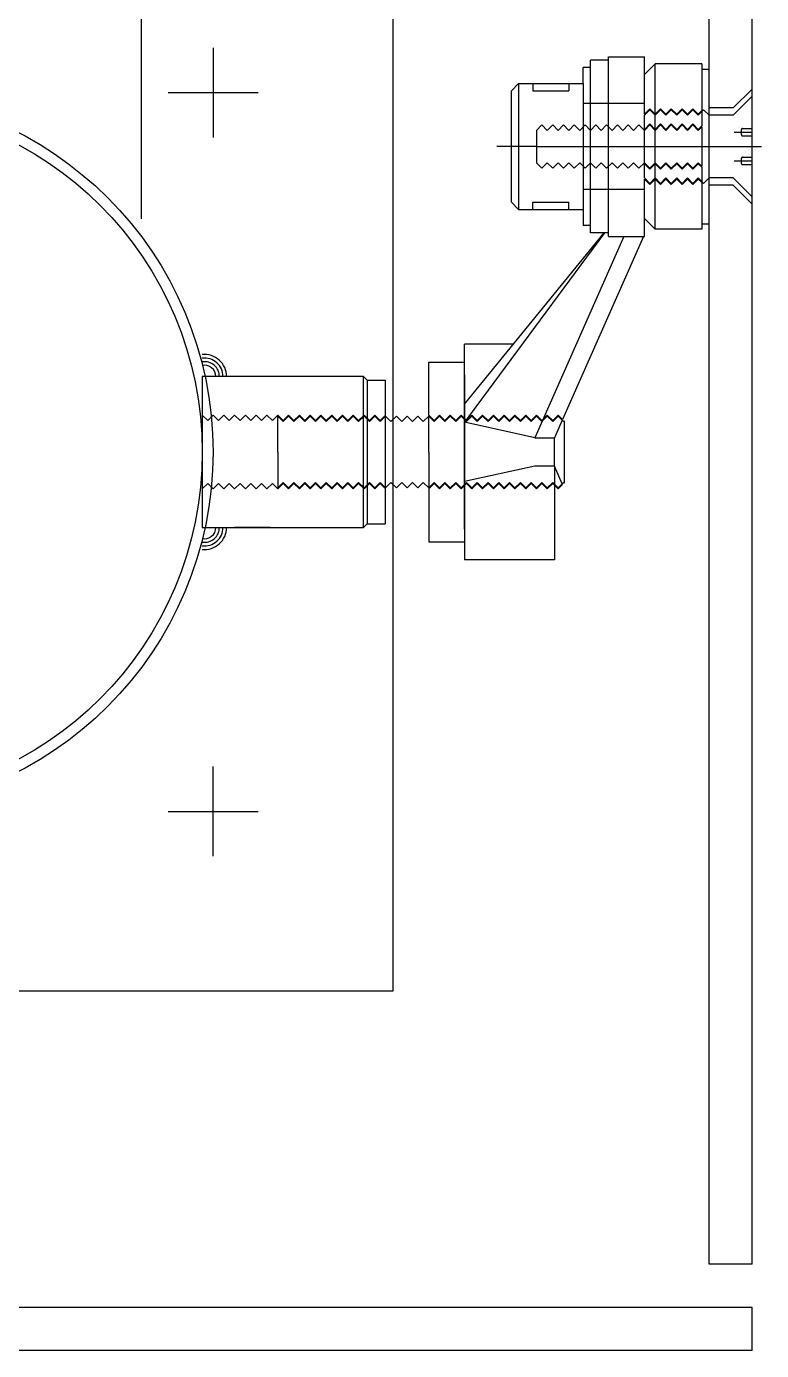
# Model space of a CAD drawing. Header units: millimetres. Extents: x -7614 to 421357, y 85218 to 341757.
# Drawn here: x 154868.4 to 155073, y 216776.7 to 217145.1 of the extents above; entities that cross this region are included whole.
import ezdxf

# ---------------------------------------------------------------- set-up
doc = ezdxf.new("R2010")
doc.units = ezdxf.units.MM
doc.header["$LTSCALE"] = 600
doc.header["$MEASUREMENT"] = 0
doc.linetypes.add('CENTER1', pattern=[8, 6, -1, 0, -1])
doc.linetypes.add('DASH_2', pattern=[34, 30, -1.5, 1, -1.5])
doc.layers.add('e-plan', color=9, linetype='CONTINUOUS')

msp = doc.modelspace()

# ---------------------------------------------------------------- linework, layer by layer
at = {"layer": 'e-plan'}
for p, q in [((155058.36, 216800.72), (155058.36, 218014.72)), ((155070.36, 216800.72), (155070.36, 218014.72)), ((154900.36, 217766.72), (154900.36, 217091.59)), ((154970.36, 217176.72), (154970.36, 216876.72)), ((154920.36, 217139.22), (154920.36, 217114.22)), ((154907.86, 217126.72), (154932.86, 217126.72)), ((154917.36, 217047.72), (154917.36, 217005.72)), ((154920.36, 216914.22), (154920.36, 216939.22)), ((154907.86, 216926.72), (154932.86, 216926.72)), ((154970.36, 216876.72), (154670.36, 216876.72)), ((155070.36, 216800.72), (155058.36, 216800.72)), ((155070.36, 216788.72), (153631.36, 216788.72)), ((155070.36, 216776.72), (155070.36, 216788.72)), ((155070.36, 216776.72), (153631.36, 216776.72))]:
    msp.add_line(p, q, dxfattribs=at)
at = {"layer": 'e-plan', "linetype": 'Continuous'}
for p, q in [((155030.36, 217086.7), (155030.36, 217136.7)), ((155030.36, 217136.7), (155040.36, 217136.7)), ((155040.36, 217120.75), (155040.36, 217136.7)), ((155025.36, 217133.72), (155023.36, 217133.72)), ((155030.36, 217135.72), (155025.36, 217135.72)), ((155025.36, 217087.72), (155025.36, 217135.72)), ((155043.36, 217120.47), (155043.36, 217134.72)), ((155056.36, 217134.72), (155043.36, 217134.72)), ((155056.36, 217134.72), (155056.36, 217121.75)), ((155056.36, 217133.22), (155058.36, 217133.22)), ((155003.36, 217127.22), (155005.36, 217129.22)), ((155005.36, 217129.22), (155023.36, 217129.22)), ((155003.36, 217096.22), (155003.36, 217127.22)), ((155009.36, 217127.22), (155019.36, 217127.22)), ((155065.11, 217122.47), (155070.36, 217127.72)), ((155070.36, 217094.88), (155070.36, 217128.55)), ((155056.36, 217121.47), (155056.36, 217117.5)), ((155065.11, 217122.47), (155058.36, 217122.47)), ((155040.36, 217107.22), (155040.36, 217120.47)), ((155043.36, 217088.72), (155043.36, 217120.47)), ((155065.11, 217120.47), (155058.36, 217120.47)), ((155056.36, 217117.22), (155056.36, 217106.22)), ((155067.36, 217115.02), (155067.36, 217116.42)), ((155040.36, 217102.97), (155040.36, 217106.93)), ((155067.36, 217107.02), (155067.36, 217108.42)), ((155056.36, 217105.93), (155056.36, 217101.97)), ((155065.11, 217102.97), (155058.36, 217102.97)), ((155040.36, 217086.7), (155040.36, 217102.68)), ((155056.36, 217101.68), (155056.36, 217090.22)), ((155065.11, 217100.97), (155058.36, 217100.97)), ((155065.11, 217100.97), (155070.36, 217095.72)), ((155005.36, 217094.22), (155003.36, 217096.22)), ((155009.36, 217096.22), (155019.36, 217096.22)), ((155005.36, 217094.22), (155023.36, 217094.22)), ((155025.36, 217089.72), (155023.36, 217089.72)), ((155056.36, 217088.72), (155043.36, 217088.72)), ((155056.36, 217090.22), (155056.36, 217088.72)), ((155056.36, 217090.22), (155058.36, 217090.22)), ((155029.29, 217087.72), (154990.36, 217034.98)), ((154990.36, 217040.03), (155029.18, 217087.72)), ((155034.66, 217086.72), (155009.89, 217030.65)), ((155040.13, 217086.72), (155017.61, 217035.75)), ((155030.36, 217087.72), (155025.36, 217087.72)), ((155030.36, 217086.7), (155040.36, 217086.7)), ((154990.36, 217026.72), (154990.36, 217056.72)), ((155003.94, 217056.72), (154990.36, 217056.72)), ((154980.36, 217037), (154980.36, 217051.72)), ((154962.24, 217047.72), (154917.36, 217047.72)), ((154926.6, 217047.72), (154917.36, 217047.72)), ((154962.24, 217005.72), (154962.24, 217047.72)), ((154962.24, 217047.72), (154963.24, 217046.72)), ((154990.36, 217048.22), (154990.36, 217026.72)), ((154990.36, 217026.72), (154990.36, 217048.22)), ((154963.24, 217046.72), (154968.24, 217046.72)), ((154963.24, 217046.72), (154963.24, 217006.72)), ((154968.24, 217046.72), (154968.24, 217036.88)), ((154980.36, 217026.72), (154980.36, 217036.72)), ((154968.24, 217036.6), (154968.24, 217016.83)), ((155009.89, 217030.65), (154990.36, 217034.98)), ((155017.53, 217035.55), (155015.36, 217030.65)), ((155018.04, 217035.4), (155018.05, 217018.03)), ((155009.89, 217030.65), (155015.36, 217030.65)), ((155015.36, 217022.8), (155015.36, 217030.65)), ((154980.36, 217026.72), (154980.36, 217016.72)), ((154990.36, 217026.72), (154990.36, 216996.72)), ((154990.36, 217005.22), (154990.36, 217026.72)), ((154990.36, 217005.22), (154990.36, 217026.72)), ((155009.89, 217022.78), (154990.36, 217018.47)), ((155015.36, 217022.78), (155009.89, 217022.78)), ((155015.36, 217022.8), (155015.36, 216996.72)), ((155017.53, 217017.89), (155015.36, 217022.8)), ((154968.24, 217016.55), (154968.24, 217006.72)), ((154980.36, 217016.43), (154980.36, 217001.72)), ((154917.36, 217005.72), (154962.24, 217005.72)), ((154936.24, 217005.72), (154926.29, 217005.72)), ((154963.24, 217006.72), (154962.24, 217005.72)), ((154963.24, 217006.72), (154968.24, 217006.72)), ((155015.36, 216996.72), (154990.36, 216996.72))]:
    msp.add_line(p, q, dxfattribs=at)
at = {"layer": 'e-plan', "linetype": 'CENTER1'}
for p, q in [((155023.36, 217129.22), (155023.36, 217133.72)), ((155043.36, 217134.72), (155040.36, 217131.72)), ((155005.36, 217129.22), (155005.36, 217094.22)), ((155009.36, 217129.22), (155009.36, 217127.22)), ((155019.36, 217129.22), (155019.36, 217127.22)), ((155023.36, 217129.22), (155023.36, 217091.57)), ((155070.36, 217125.72), (155065.11, 217120.47)), ((155040.36, 217120.75), (155041.86, 217122.25)), ((155040.36, 217120.47), (155041.86, 217121.97)), ((155041.86, 217122.25), (155043.36, 217120.75)), ((155041.86, 217121.97), (155043.36, 217120.47)), ((155043.36, 217120.75), (155044.86, 217122.25)), ((155043.36, 217120.47), (155044.86, 217121.97)), ((155044.86, 217122.25), (155046.36, 217120.75)), ((155044.86, 217121.97), (155046.36, 217120.47)), ((155046.36, 217120.75), (155047.86, 217122.25)), ((155046.36, 217120.47), (155047.86, 217121.97)), ((155047.86, 217122.25), (155049.36, 217120.75)), ((155047.86, 217121.97), (155049.36, 217120.47)), ((155049.36, 217120.75), (155050.86, 217122.25)), ((155049.36, 217120.47), (155050.86, 217121.97)), ((155050.86, 217122.25), (155052.36, 217120.75)), ((155050.86, 217121.97), (155052.36, 217120.47)), ((155052.36, 217120.75), (155053.86, 217122.25)), ((155052.36, 217120.47), (155053.86, 217121.97)), ((155053.86, 217122.25), (155055.36, 217120.75)), ((155053.86, 217121.97), (155055.36, 217120.47)), ((155055.36, 217120.47), (155056.86, 217121.97)), ((155055.36, 217120.75), (155056.36, 217121.75)), ((155056.86, 217121.97), (155058.36, 217120.47)), ((155010.36, 217116.22), (155011.86, 217117.72)), ((155011.86, 217117.72), (155013.36, 217116.22)), ((155013.36, 217116.22), (155014.86, 217117.72)), ((155014.86, 217117.72), (155016.36, 217116.22)), ((155016.36, 217116.22), (155017.86, 217117.72)), ((155017.86, 217117.72), (155019.36, 217116.22)), ((155019.36, 217116.22), (155020.86, 217117.72)), ((155020.86, 217117.72), (155022.36, 217116.22)), ((155022.36, 217116.22), (155023.86, 217117.72)), ((155023.86, 217117.72), (155025.36, 217116.22)), ((155025.36, 217116.22), (155026.86, 217117.72)), ((155026.86, 217117.72), (155028.36, 217116.22)), ((155028.36, 217116.22), (155029.86, 217117.72)), ((155029.86, 217117.72), (155031.36, 217116.22)), ((155031.36, 217116.22), (155032.86, 217117.72)), ((155032.86, 217117.72), (155034.36, 217116.22)), ((155034.36, 217116.22), (155035.86, 217117.72)), ((155035.86, 217117.72), (155037.36, 217116.22)), ((155037.36, 217116.22), (155038.86, 217117.72)), ((155038.86, 217117.72), (155040.36, 217116.22)), ((155040.36, 217116.5), (155041.86, 217118)), ((155040.36, 217116.22), (155041.86, 217117.72)), ((155040.36, 217116.22), (155041.86, 217117.72)), ((155041.86, 217118), (155043.36, 217116.5)), ((155041.86, 217117.72), (155043.36, 217116.22)), ((155041.86, 217117.72), (155043.36, 217116.22)), ((155043.36, 217116.5), (155044.86, 217118)), ((155043.36, 217116.22), (155044.86, 217117.72)), ((155043.36, 217116.22), (155044.86, 217117.72)), ((155044.86, 217118), (155046.36, 217116.5)), ((155044.86, 217117.72), (155046.36, 217116.22)), ((155044.86, 217117.72), (155046.36, 217116.22)), ((155046.36, 217116.5), (155047.86, 217118)), ((155046.36, 217116.22), (155047.86, 217117.72)), ((155046.36, 217116.22), (155047.86, 217117.72)), ((155047.86, 217118), (155049.36, 217116.5)), ((155047.86, 217117.72), (155049.36, 217116.22)), ((155047.86, 217117.72), (155049.36, 217116.22)), ((155049.36, 217116.5), (155050.86, 217118)), ((155049.36, 217116.22), (155050.86, 217117.72)), ((155049.36, 217116.22), (155050.86, 217117.72)), ((155050.86, 217118), (155052.36, 217116.5)), ((155050.86, 217117.72), (155052.36, 217116.22)), ((155050.86, 217117.72), (155052.36, 217116.22)), ((155052.36, 217116.5), (155053.86, 217118)), ((155052.36, 217116.22), (155053.86, 217117.72)), ((155052.36, 217116.22), (155053.86, 217117.72)), ((155053.86, 217118), (155055.36, 217116.5)), ((155053.86, 217117.72), (155055.36, 217116.22)), ((155053.86, 217117.72), (155055.36, 217116.22)), ((155010.36, 217116.22), (155010.36, 217107.22)), ((155055.36, 217116.5), (155056.36, 217117.5)), ((155055.36, 217116.22), (155056.36, 217117.22)), ((155055.36, 217116.22), (155056.36, 217117.22)), ((155065.36, 217115.72), (155070.36, 217115.72)), ((155067.66, 217116.72), (155070.36, 217116.72)), ((155067.66, 217114.72), (155070.36, 217114.72)), ((155010.36, 217111.72), (154999.35, 217111.72)), ((155010.36, 217111.72), (155072.96, 217111.72)), ((155010.36, 217107.22), (155011.86, 217105.72)), ((155011.86, 217105.72), (155013.36, 217107.22)), ((155013.36, 217107.22), (155014.86, 217105.72)), ((155014.86, 217105.72), (155016.36, 217107.22)), ((155016.36, 217107.22), (155017.86, 217105.72)), ((155017.86, 217105.72), (155019.36, 217107.22)), ((155019.36, 217107.22), (155020.86, 217105.72)), ((155020.86, 217105.72), (155022.36, 217107.22)), ((155022.36, 217107.22), (155023.86, 217105.72)), ((155023.86, 217105.72), (155025.36, 217107.22)), ((155025.36, 217107.22), (155026.86, 217105.72)), ((155026.86, 217105.72), (155028.36, 217107.22)), ((155028.36, 217107.22), (155029.86, 217105.72)), ((155029.86, 217105.72), (155031.36, 217107.22)), ((155031.36, 217107.22), (155032.86, 217105.72)), ((155032.86, 217105.72), (155034.36, 217107.22)), ((155034.36, 217107.22), (155035.86, 217105.72)), ((155035.86, 217105.72), (155037.36, 217107.22)), ((155037.36, 217107.22), (155038.86, 217105.72)), ((155038.86, 217105.72), (155040.36, 217107.22)), ((155040.36, 217107.22), (155041.86, 217105.72)), ((155040.36, 217107.22), (155041.86, 217105.72)), ((155040.36, 217107.22), (155041.86, 217105.72)), ((155040.36, 217106.93), (155041.86, 217105.43)), ((155041.86, 217105.72), (155043.36, 217107.22)), ((155041.86, 217105.72), (155043.36, 217107.22)), ((155041.86, 217105.72), (155043.36, 217107.22)), ((155041.86, 217105.43), (155043.36, 217106.93)), ((155043.36, 217107.22), (155044.86, 217105.72)), ((155043.36, 217107.22), (155044.86, 217105.72)), ((155043.36, 217107.22), (155044.86, 217105.72)), ((155043.36, 217106.93), (155044.86, 217105.43)), ((155044.86, 217105.72), (155046.36, 217107.22)), ((155044.86, 217105.72), (155046.36, 217107.22)), ((155044.86, 217105.72), (155046.36, 217107.22)), ((155044.86, 217105.43), (155046.36, 217106.93)), ((155046.36, 217107.22), (155047.86, 217105.72)), ((155046.36, 217107.22), (155047.86, 217105.72)), ((155046.36, 217107.22), (155047.86, 217105.72)), ((155046.36, 217106.93), (155047.86, 217105.43)), ((155047.86, 217105.72), (155049.36, 217107.22)), ((155047.86, 217105.72), (155049.36, 217107.22)), ((155047.86, 217105.72), (155049.36, 217107.22)), ((155047.86, 217105.43), (155049.36, 217106.93)), ((155049.36, 217107.22), (155050.86, 217105.72)), ((155049.36, 217107.22), (155050.86, 217105.72)), ((155049.36, 217107.22), (155050.86, 217105.72)), ((155049.36, 217106.93), (155050.86, 217105.43)), ((155050.86, 217105.72), (155052.36, 217107.22)), ((155050.86, 217105.72), (155052.36, 217107.22)), ((155050.86, 217105.72), (155052.36, 217107.22)), ((155050.86, 217105.43), (155052.36, 217106.93)), ((155052.36, 217107.22), (155053.86, 217105.72)), ((155052.36, 217107.22), (155053.86, 217105.72)), ((155052.36, 217107.22), (155053.86, 217105.72)), ((155052.36, 217106.93), (155053.86, 217105.43)), ((155053.86, 217105.72), (155055.36, 217107.22)), ((155053.86, 217105.72), (155055.36, 217107.22)), ((155053.86, 217105.72), (155055.36, 217107.22)), ((155053.86, 217105.43), (155055.36, 217106.93)), ((155055.36, 217107.22), (155056.36, 217106.22)), ((155055.36, 217107.22), (155056.36, 217106.22)), ((155055.36, 217107.22), (155056.36, 217106.22)), ((155055.36, 217106.93), (155056.36, 217105.93)), ((155065.36, 217107.72), (155070.36, 217107.72)), ((155067.66, 217108.72), (155070.36, 217108.72)), ((155067.66, 217106.72), (155070.36, 217106.72)), ((155040.36, 217102.97), (155041.86, 217101.47)), ((155040.36, 217102.97), (155041.86, 217101.47)), ((155041.86, 217101.47), (155043.36, 217102.97)), ((155041.86, 217101.47), (155043.36, 217102.97)), ((155043.36, 217102.97), (155044.86, 217101.47)), ((155043.36, 217102.97), (155044.86, 217101.47)), ((155044.86, 217101.47), (155046.36, 217102.97)), ((155044.86, 217101.47), (155046.36, 217102.97)), ((155046.36, 217102.97), (155047.86, 217101.47)), ((155046.36, 217102.97), (155047.86, 217101.47)), ((155047.86, 217101.47), (155049.36, 217102.97)), ((155047.86, 217101.47), (155049.36, 217102.97)), ((155049.36, 217102.97), (155050.86, 217101.47)), ((155049.36, 217102.97), (155050.86, 217101.47)), ((155050.86, 217101.47), (155052.36, 217102.97)), ((155050.86, 217101.47), (155052.36, 217102.97)), ((155052.36, 217102.97), (155053.86, 217101.47)), ((155052.36, 217102.97), (155053.86, 217101.47)), ((155053.86, 217101.47), (155055.36, 217102.97)), ((155053.86, 217101.47), (155055.36, 217102.97)), ((155055.36, 217102.97), (155056.86, 217101.47)), ((155055.36, 217102.97), (155056.86, 217101.47)), ((155056.86, 217101.47), (155058.36, 217102.97)), ((155070.36, 217097.72), (155065.11, 217102.97)), ((155040.36, 217102.68), (155041.86, 217101.18)), ((155041.86, 217101.18), (155043.36, 217102.68)), ((155043.36, 217102.68), (155044.86, 217101.18)), ((155044.86, 217101.18), (155046.36, 217102.68)), ((155046.36, 217102.68), (155047.86, 217101.18)), ((155047.86, 217101.18), (155049.36, 217102.68)), ((155049.36, 217102.68), (155050.86, 217101.18)), ((155050.86, 217101.18), (155052.36, 217102.68)), ((155052.36, 217102.68), (155053.86, 217101.18)), ((155053.86, 217101.18), (155055.36, 217102.68)), ((155055.36, 217102.68), (155056.36, 217101.68)), ((155009.36, 217094.22), (155009.36, 217096.22)), ((155019.36, 217094.22), (155019.36, 217096.22)), ((155023.36, 217091.57), (155023.36, 217089.72)), ((155043.36, 217088.72), (155040.36, 217091.72)), ((154918.86, 217035.5), (154917.36, 217037)), ((154920.36, 217037), (154918.86, 217035.5)), ((154921.86, 217035.5), (154920.36, 217037)), ((154923.36, 217037), (154921.86, 217035.5)), ((154924.86, 217035.5), (154923.36, 217037)), ((154926.36, 217037), (154924.86, 217035.5)), ((154927.86, 217035.5), (154926.36, 217037)), ((154929.36, 217037), (154927.86, 217035.5)), ((154930.86, 217035.5), (154929.36, 217037)), ((154932.36, 217037), (154930.86, 217035.5)), ((154933.86, 217035.5), (154932.36, 217037)), ((154935.36, 217037), (154933.86, 217035.5)), ((154936.86, 217035.5), (154935.36, 217037)), ((154938.36, 217037), (154936.86, 217035.5)), ((154938.36, 217037), (154939.86, 217035.5)), ((154938.36, 217036.72), (154939.86, 217035.22)), ((154938.36, 217036.72), (154939.86, 217035.22)), ((154938.36, 217026.72), (154938.36, 217036.72)), ((154939.86, 217035.5), (154941.36, 217037)), ((154939.86, 217035.22), (154941.36, 217036.72)), ((154939.86, 217035.22), (154941.36, 217036.72)), ((154941.36, 217037), (154942.86, 217035.5)), ((154941.36, 217036.72), (154942.86, 217035.22)), ((154941.36, 217036.72), (154942.86, 217035.22)), ((154942.86, 217035.5), (154944.36, 217037)), ((154942.86, 217035.22), (154944.36, 217036.72)), ((154942.86, 217035.22), (154944.36, 217036.72)), ((154944.36, 217037), (154945.86, 217035.5)), ((154944.36, 217036.72), (154945.86, 217035.22)), ((154944.36, 217036.72), (154945.86, 217035.22)), ((154945.86, 217035.5), (154947.36, 217037)), ((154945.86, 217035.22), (154947.36, 217036.72)), ((154945.86, 217035.22), (154947.36, 217036.72)), ((154947.36, 217037), (154948.86, 217035.5)), ((154947.36, 217036.72), (154948.86, 217035.22)), ((154947.36, 217036.72), (154948.86, 217035.22)), ((154948.86, 217035.5), (154950.36, 217037)), ((154948.86, 217035.22), (154950.36, 217036.72)), ((154948.86, 217035.22), (154950.36, 217036.72)), ((154950.36, 217037), (154951.86, 217035.5)), ((154950.36, 217036.72), (154951.86, 217035.22)), ((154950.36, 217036.72), (154951.86, 217035.22)), ((154951.86, 217035.5), (154953.36, 217037)), ((154951.86, 217035.22), (154953.36, 217036.72)), ((154951.86, 217035.22), (154953.36, 217036.72)), ((154953.36, 217037), (154954.86, 217035.5)), ((154953.36, 217036.72), (154954.86, 217035.22)), ((154953.36, 217036.72), (154954.86, 217035.22)), ((154954.86, 217035.5), (154956.36, 217037)), ((154954.86, 217035.22), (154956.36, 217036.72)), ((154954.86, 217035.22), (154956.36, 217036.72)), ((154956.36, 217037), (154957.86, 217035.5)), ((154956.36, 217036.72), (154957.86, 217035.22)), ((154956.36, 217036.72), (154957.86, 217035.22)), ((154957.86, 217035.5), (154959.36, 217037)), ((154957.86, 217035.22), (154959.36, 217036.72)), ((154957.86, 217035.22), (154959.36, 217036.72)), ((154959.36, 217037), (154960.86, 217035.5)), ((154959.36, 217036.72), (154960.86, 217035.22)), ((154959.36, 217036.72), (154960.86, 217035.22)), ((154960.86, 217035.5), (154962.36, 217037)), ((154960.86, 217035.22), (154962.36, 217036.72)), ((154960.86, 217035.22), (154962.36, 217036.72)), ((154962.36, 217037), (154963.86, 217035.5)), ((154962.36, 217036.72), (154963.86, 217035.22)), ((154962.36, 217036.72), (154963.86, 217035.22)), ((154963.86, 217035.5), (154965.36, 217037)), ((154963.86, 217035.22), (154965.36, 217036.72)), ((154963.86, 217035.22), (154965.36, 217036.72)), ((154965.36, 217037), (154966.86, 217035.5)), ((154965.36, 217036.72), (154966.86, 217035.22)), ((154965.36, 217036.72), (154966.86, 217035.22)), ((154966.86, 217035.5), (154968.24, 217036.88)), ((154966.86, 217035.22), (154968.36, 217036.72)), ((154966.86, 217035.22), (154968.36, 217036.72)), ((154966.86, 217035.22), (154968.36, 217036.72)), ((154966.86, 217035.22), (154968.36, 217036.72)), ((154968.36, 217036.72), (154969.86, 217035.22)), ((154968.36, 217036.72), (154969.86, 217035.22)), ((154968.36, 217036.72), (154969.86, 217035.22)), ((154968.36, 217036.72), (154969.86, 217035.22)), ((154969.86, 217035.22), (154971.36, 217036.72)), ((154969.86, 217035.22), (154971.36, 217036.72)), ((154969.86, 217035.22), (154971.36, 217036.72)), ((154969.86, 217035.22), (154971.36, 217036.72)), ((154971.36, 217036.72), (154972.86, 217035.22)), ((154971.36, 217036.72), (154972.86, 217035.22)), ((154971.36, 217036.72), (154972.86, 217035.22)), ((154971.36, 217036.72), (154972.86, 217035.22)), ((154972.86, 217035.22), (154974.36, 217036.72)), ((154972.86, 217035.22), (154974.36, 217036.72)), ((154972.86, 217035.22), (154974.36, 217036.72)), ((154972.86, 217035.22), (154974.36, 217036.72)), ((154974.36, 217036.72), (154975.86, 217035.22)), ((154974.36, 217036.72), (154975.86, 217035.22)), ((154974.36, 217036.72), (154975.86, 217035.22)), ((154974.36, 217036.72), (154975.86, 217035.22)), ((154975.86, 217035.22), (154977.36, 217036.72)), ((154975.86, 217035.22), (154977.36, 217036.72)), ((154975.86, 217035.22), (154977.36, 217036.72)), ((154975.86, 217035.22), (154977.36, 217036.72)), ((154977.36, 217036.72), (154978.86, 217035.22)), ((154977.36, 217036.72), (154978.86, 217035.22)), ((154977.36, 217036.72), (154978.86, 217035.22)), ((154977.36, 217036.72), (154978.86, 217035.22)), ((154977.36, 217036.72), (154978.86, 217035.22)), ((154977.36, 217036.72), (154978.86, 217035.22)), ((154978.86, 217035.22), (154980.36, 217036.72)), ((154978.86, 217035.22), (154980.36, 217036.72)), ((154978.86, 217035.22), (154980.36, 217036.72)), ((154978.86, 217035.22), (154980.36, 217036.72)), ((154978.86, 217035.22), (154980.36, 217036.72)), ((154978.86, 217035.22), (154980.36, 217036.72)), ((154980.36, 217037), (154981.86, 217035.5)), ((154980.36, 217037), (154981.86, 217035.5)), ((154980.36, 217037), (154981.86, 217035.5)), ((154980.36, 217036.72), (154981.86, 217035.22)), ((154980.36, 217036.72), (154981.86, 217035.22)), ((154980.36, 217036.72), (154981.86, 217035.22)), ((154980.36, 217036.72), (154981.86, 217035.22)), ((154980.36, 217036.72), (154981.86, 217035.22)), ((154980.36, 217036.72), (154981.86, 217035.22)), ((154980.36, 217036.72), (154981.86, 217035.22)), ((154980.36, 217036.72), (154981.86, 217035.22)), ((154980.36, 217036.72), (154981.86, 217035.22)), ((154981.86, 217035.5), (154983.36, 217037)), ((154981.86, 217035.22), (154983.36, 217036.72)), ((154983.36, 217037), (154984.86, 217035.5)), ((154983.36, 217036.72), (154984.86, 217035.22)), ((154984.86, 217035.5), (154986.36, 217037)), ((154984.86, 217035.22), (154986.36, 217036.72)), ((154986.36, 217037), (154987.86, 217035.5)), ((154986.36, 217036.72), (154987.86, 217035.22)), ((154987.86, 217035.5), (154989.36, 217037)), ((154987.86, 217035.22), (154989.36, 217036.72)), ((154989.36, 217037), (154990.86, 217035.5)), ((154989.36, 217036.72), (154990.86, 217035.22)), ((154990.86, 217035.5), (154992.36, 217037)), ((154990.86, 217035.22), (154992.36, 217036.72)), ((154992.36, 217037), (154993.86, 217035.5)), ((154992.36, 217036.72), (154993.86, 217035.22)), ((154993.86, 217035.5), (154995.36, 217037)), ((154993.86, 217035.22), (154995.36, 217036.72)), ((154995.36, 217037), (154996.86, 217035.5)), ((154995.36, 217036.72), (154996.86, 217035.22)), ((154996.86, 217035.5), (154998.36, 217037)), ((154996.86, 217035.22), (154998.36, 217036.72)), ((154998.36, 217037), (154999.86, 217035.5)), ((154998.36, 217036.72), (154999.86, 217035.22)), ((154999.86, 217035.5), (155001.36, 217037)), ((154999.86, 217035.22), (155001.36, 217036.72)), ((155001.36, 217037), (155002.86, 217035.5)), ((155001.36, 217036.72), (155002.86, 217035.22)), ((155002.86, 217035.5), (155004.36, 217037)), ((155002.86, 217035.22), (155004.36, 217036.72)), ((155004.36, 217037), (155005.86, 217035.5)), ((155004.36, 217036.72), (155005.86, 217035.22)), ((155005.86, 217035.5), (155007.36, 217037)), ((155005.86, 217035.22), (155007.36, 217036.72)), ((155005.86, 217035.22), (155007.36, 217036.72)), ((155007.36, 217037), (155008.86, 217035.5)), ((155007.36, 217036.72), (155008.86, 217035.22)), ((155007.36, 217036.72), (155008.86, 217035.22)), ((155008.86, 217035.5), (155010.36, 217037)), ((155008.86, 217035.22), (155010.36, 217036.72)), ((155008.86, 217035.22), (155010.36, 217036.72)), ((155010.36, 217037), (155011.86, 217035.5)), ((155010.36, 217036.72), (155011.86, 217035.22)), ((155010.36, 217036.72), (155011.86, 217035.22)), ((155011.86, 217035.5), (155013.36, 217037)), ((155011.86, 217035.22), (155013.36, 217036.72)), ((155011.86, 217035.22), (155013.36, 217036.72)), ((155013.36, 217037), (155014.86, 217035.5)), ((155013.36, 217036.72), (155014.86, 217035.22)), ((155013.36, 217036.72), (155014.86, 217035.22)), ((155014.86, 217035.5), (155016.36, 217037)), ((155014.86, 217035.22), (155016.36, 217036.72)), ((155014.86, 217035.22), (155016.36, 217036.72)), ((155016.36, 217037), (155017.62, 217035.74)), ((155016.36, 217036.72), (155017.86, 217035.22)), ((155016.36, 217036.72), (155017.86, 217035.22)), ((154981.86, 217035.22), (154982.86, 217036.22)), ((154981.86, 217035.22), (154982.86, 217036.22)), ((154981.86, 217035.22), (154982.86, 217036.22)), ((154981.86, 217035.22), (154982.86, 217036.22)), ((154993.86, 217035.5), (154994.86, 217036.5)), ((155017.86, 217035.22), (155018.05, 217035.4)), ((155017.86, 217035.22), (155018.05, 217035.4)), ((154938.36, 217026.72), (154938.36, 217016.72)), ((154938.36, 217016.72), (154939.86, 217018.22)), ((154939.86, 217018.22), (154941.36, 217016.72)), ((154941.36, 217016.72), (154942.86, 217018.22)), ((154942.86, 217018.22), (154944.36, 217016.72)), ((154944.36, 217016.72), (154945.86, 217018.22)), ((154945.86, 217018.22), (154947.36, 217016.72)), ((154947.36, 217016.72), (154948.86, 217018.22)), ((154948.86, 217018.22), (154950.36, 217016.72)), ((154950.36, 217016.72), (154951.86, 217018.22)), ((154951.86, 217018.22), (154953.36, 217016.72)), ((154953.36, 217016.72), (154954.86, 217018.22)), ((154954.86, 217018.22), (154956.36, 217016.72)), ((154956.36, 217016.72), (154957.86, 217018.22)), ((154957.86, 217018.22), (154959.36, 217016.72)), ((154959.36, 217016.72), (154960.86, 217018.22)), ((154960.86, 217018.22), (154962.36, 217016.72)), ((154962.36, 217016.72), (154963.86, 217018.22)), ((154963.86, 217018.22), (154965.36, 217016.72)), ((154965.36, 217016.72), (154966.86, 217018.22)), ((154966.86, 217018.22), (154968.36, 217016.72)), ((154966.86, 217018.22), (154968.36, 217016.72)), ((154968.36, 217016.72), (154969.86, 217018.22)), ((154968.36, 217016.72), (154969.86, 217018.22)), ((154969.86, 217018.22), (154971.36, 217016.72)), ((154969.86, 217018.22), (154971.36, 217016.72)), ((154971.36, 217016.72), (154972.86, 217018.22)), ((154971.36, 217016.72), (154972.86, 217018.22)), ((154972.86, 217018.22), (154974.36, 217016.72)), ((154972.86, 217018.22), (154974.36, 217016.72)), ((154974.36, 217016.72), (154975.86, 217018.22)), ((154974.36, 217016.72), (154975.86, 217018.22)), ((154975.86, 217018.22), (154977.36, 217016.72)), ((154975.86, 217018.22), (154977.36, 217016.72)), ((154977.36, 217016.72), (154978.86, 217018.22)), ((154977.36, 217016.72), (154978.86, 217018.22)), ((154977.36, 217016.72), (154978.86, 217018.22)), ((154978.86, 217018.22), (154980.36, 217016.72)), ((154978.86, 217018.22), (154980.36, 217016.72)), ((154978.86, 217018.22), (154980.36, 217016.72)), ((154980.36, 217016.72), (154981.86, 217018.22)), ((154980.36, 217016.72), (154981.86, 217018.22)), ((154980.36, 217016.72), (154981.86, 217018.22)), ((154981.86, 217018.22), (154982.86, 217017.22)), ((154981.86, 217018.22), (154982.86, 217017.22)), ((154981.86, 217018.22), (154983.36, 217016.72)), ((154983.36, 217016.72), (154984.86, 217018.22)), ((154984.86, 217018.22), (154986.36, 217016.72)), ((154986.36, 217016.72), (154987.86, 217018.22)), ((154987.86, 217018.22), (154989.36, 217016.72)), ((154989.36, 217016.72), (154990.86, 217018.22)), ((154990.86, 217018.22), (154992.36, 217016.72)), ((154992.36, 217016.72), (154993.86, 217018.22)), ((154993.86, 217018.22), (154995.36, 217016.72)), ((154995.36, 217016.72), (154996.86, 217018.22)), ((154996.86, 217018.22), (154998.36, 217016.72)), ((154998.36, 217016.72), (154999.86, 217018.22)), ((154999.86, 217018.22), (155001.36, 217016.72)), ((155001.36, 217016.72), (155002.86, 217018.22)), ((155002.86, 217018.22), (155004.36, 217016.72)), ((155004.36, 217016.72), (155005.86, 217018.22)), ((155005.86, 217018.22), (155007.36, 217016.72)), ((155005.86, 217018.22), (155007.36, 217016.72)), ((155007.36, 217016.72), (155008.86, 217018.22)), ((155007.36, 217016.72), (155008.86, 217018.22)), ((155008.86, 217018.22), (155010.36, 217016.72)), ((155008.86, 217018.22), (155010.36, 217016.72)), ((155010.36, 217016.72), (155011.86, 217018.22)), ((155010.36, 217016.72), (155011.86, 217018.22)), ((155011.86, 217018.22), (155013.36, 217016.72)), ((155011.86, 217018.22), (155013.36, 217016.72)), ((155013.36, 217016.72), (155014.86, 217018.22)), ((155013.36, 217016.72), (155014.86, 217018.22)), ((155014.86, 217018.22), (155016.36, 217016.72)), ((155014.86, 217018.22), (155016.36, 217016.72)), ((155016.36, 217016.72), (155017.86, 217018.22)), ((155016.36, 217016.72), (155017.86, 217018.22)), ((155017.86, 217018.22), (155018.05, 217018.03)), ((155017.86, 217018.22), (155018.05, 217018.03)), ((154918.86, 217017.93), (154917.36, 217016.43)), ((154920.36, 217016.43), (154918.86, 217017.93)), ((154921.86, 217017.93), (154920.36, 217016.43)), ((154923.36, 217016.43), (154921.86, 217017.93)), ((154924.86, 217017.93), (154923.36, 217016.43)), ((154926.36, 217016.43), (154924.86, 217017.93)), ((154927.86, 217017.93), (154926.36, 217016.43)), ((154929.36, 217016.43), (154927.86, 217017.93)), ((154930.86, 217017.93), (154929.36, 217016.43)), ((154932.36, 217016.43), (154930.86, 217017.93)), ((154933.86, 217017.93), (154932.36, 217016.43)), ((154935.36, 217016.43), (154933.86, 217017.93)), ((154936.86, 217017.93), (154935.36, 217016.43)), ((154938.36, 217016.43), (154936.86, 217017.93)), ((154938.36, 217016.43), (154939.86, 217017.93)), ((154939.86, 217017.93), (154941.36, 217016.43)), ((154941.36, 217016.43), (154942.86, 217017.93)), ((154942.86, 217017.93), (154944.36, 217016.43)), ((154944.36, 217016.43), (154945.86, 217017.93)), ((154945.86, 217017.93), (154947.36, 217016.43)), ((154947.36, 217016.43), (154948.86, 217017.93)), ((154948.86, 217017.93), (154950.36, 217016.43)), ((154950.36, 217016.43), (154951.86, 217017.93)), ((154951.86, 217017.93), (154953.36, 217016.43)), ((154953.36, 217016.43), (154954.86, 217017.93)), ((154954.86, 217017.93), (154956.36, 217016.43)), ((154956.36, 217016.43), (154957.86, 217017.93)), ((154957.86, 217017.93), (154959.36, 217016.43)), ((154959.36, 217016.43), (154960.86, 217017.93)), ((154960.86, 217017.93), (154962.36, 217016.43)), ((154962.36, 217016.43), (154963.86, 217017.93)), ((154963.86, 217017.93), (154965.36, 217016.43)), ((154965.36, 217016.43), (154966.86, 217017.93)), ((154966.86, 217017.93), (154968.24, 217016.55)), ((154980.36, 217016.43), (154981.86, 217017.93)), ((154981.86, 217017.93), (154983.36, 217016.43)), ((154983.36, 217016.43), (154984.86, 217017.93)), ((154984.86, 217017.93), (154986.36, 217016.43)), ((154986.36, 217016.43), (154987.86, 217017.93)), ((154987.86, 217017.93), (154989.36, 217016.43)), ((154989.36, 217016.43), (154990.86, 217017.93)), ((154990.86, 217017.93), (154992.36, 217016.43)), ((154992.36, 217016.43), (154993.86, 217017.93)), ((154993.86, 217017.93), (154994.86, 217016.93)), ((154993.86, 217017.93), (154995.36, 217016.43)), ((154995.36, 217016.43), (154996.86, 217017.93)), ((154996.86, 217017.93), (154998.36, 217016.43)), ((154998.36, 217016.43), (154999.86, 217017.93)), ((154999.86, 217017.93), (155001.36, 217016.43)), ((155001.36, 217016.43), (155002.86, 217017.93)), ((155002.86, 217017.93), (155004.36, 217016.43)), ((155004.36, 217016.43), (155005.86, 217017.93)), ((155005.86, 217017.93), (155007.36, 217016.43)), ((155007.36, 217016.43), (155008.86, 217017.93)), ((155008.86, 217017.93), (155010.36, 217016.43)), ((155010.36, 217016.43), (155011.86, 217017.93)), ((155011.86, 217017.93), (155013.36, 217016.43)), ((155013.36, 217016.43), (155014.86, 217017.93)), ((155014.86, 217017.93), (155016.36, 217016.43)), ((155016.36, 217016.43), (155017.62, 217017.69))]:
    msp.add_line(p, q, dxfattribs=at)
at = {"layer": 'e-plan', "linetype": 'DASH_2'}
for p, q in [((155040.36, 217123.72), (155023.36, 217123.72)), ((155040.36, 217099.72), (155023.36, 217099.72)), ((154980.36, 217051.72), (154990.36, 217051.72)), ((154980.36, 217001.72), (154990.36, 217001.72))]:
    msp.add_line(p, q, dxfattribs=at)
at = {"layer": 'e-plan'}
for radius in [100, 97]:
    msp.add_circle((154820.36, 217026.72), radius, dxfattribs=at)
at = {"layer": 'e-plan', "linetype": 'CENTER1'}
for centre, start, end in [((155067.66, 217116.42), 90, 180), ((155067.66, 217115.02), 180, 270), ((155067.66, 217108.42), 90, 180), ((155067.66, 217107.02), 180, 270)]:
    msp.add_arc(centre, 0.3, start, end, dxfattribs=at)
at = {"layer": 'e-plan', "linetype": 'Continuous'}
for centre, radius, start, end in [((154918, 217047.74), 6.11, 359.8114, 96.0131), ((154918, 217047.74), 5.11, 359.8114, 97.1953), ((154918, 217047.74), 4.11, 359.8114, 98.9587), ((154918, 217047.74), 3.11, 359.8114, 101.8754), ((154918, 217005.7), 6.11, 263.9869, 0.1886), ((154918, 217005.7), 5.11, 262.8047, 0.1886), ((154918, 217005.7), 4.11, 261.0413, 0.1886), ((154918, 217005.7), 3.11, 258.1246, 0.1886)]:
    msp.add_arc(centre, radius, start, end, dxfattribs=at)

doc.saveas('drawing.dxf')
